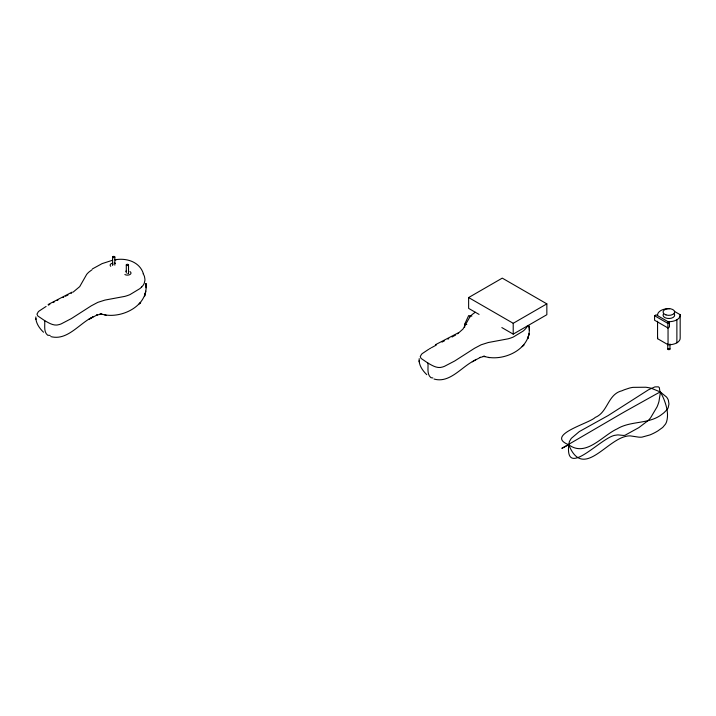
<?xml version="1.0" encoding="UTF-8"?>
<svg xmlns="http://www.w3.org/2000/svg" width="716" height="716" viewBox="0 0 716 716"><rect width="100%" height="100%" fill="white"/><g stroke="black" fill="none" stroke-linecap="round" stroke-linejoin="round"><path stroke-width="1.07" d="M46.084 306.457L39.147 311.03A20.281 11.716 0 0 0 38.27 311.818L36.963 314.163L37.823 315.98L44.687 320.634C45.144 325.395 43.39 331.857 47.677 335.222L50.174 335.437M428.651 349.319L422.413 353.48A20.281 11.716 0 0 0 421.536 354.268L420.229 356.613L421.089 358.43L427.953 363.084C428.41 367.836 426.655 374.307 430.942 377.672L432.858 377.95M146.046 287.769L145.858 283.5C149.286 306.269 119.921 320.079 100.849 313.877L101.896 314.154L99.891 314.002L101.627 314.064L96.687 315.103L97.242 314.87L89.008 319.282L92.964 316.911C79.422 323.193 67.474 341.076 50.782 336.592M529.187 326.791C531.836 349.166 502.9 362.403 484.114 356.326L485.153 356.604L483.157 356.452L483.998 356.416L479.953 357.544L480.508 357.32L472.274 361.732L476.221 359.36M35.836 316.928C35.603 322.907 39.389 328.241 43.524 332.224M419.2 358.671C418.484 364.892 422.538 370.548 426.781 374.665M145.599 292.244L144.578 296.191L145.796 291.135M528.856 334.694L527.844 338.641L529.061 333.584M464.666 327.275L464.666 324.223L468.676 315.586L471.88 316.087M469.929 316.866L462.983 329.065L457.569 333.844M141.643 287.018L142.914 285.568A22.277 12.861 0 0 0 144.247 283.25L144.874 280.556A32.318 18.661 0 0 0 144.918 279.186L144.471 276.564A26.59 15.349 0 0 0 143.084 273.727M138.877 304.219L140.694 302.492L139.924 303.226M522.143 346.669L523.96 344.942L523.181 345.676M91.952 269.807L89.178 271.856A31.218 18.025 0 0 0 86.663 274.416L79.718 286.615L73.05 292.182M475.218 312.257L472.444 314.306A31.218 18.025 0 0 0 469.929 316.866M472.721 361.464C460.853 367.845 449.218 383.445 434.039 379.041M92.4 268.921L102.137 263.604L112.573 260.239M458.106 332.931L435.444 344.718M454.982 335.41L455.662 335.025M479.067 314.413L468.631 308.39L468.631 297.552L502.265 278.13L546.845 303.87L546.845 314.709L513.211 334.13L501.827 327.561M468.631 297.552L513.211 323.292L546.845 303.87M654.585 315.729L656.151 314.825L669.451 322.504L669.451 327.015L667.885 327.919L654.585 320.249L654.585 315.729L667.885 323.408L669.451 322.504M429.34 348.907L430.835 348.057M71.018 293.363L71.716 292.969M48.133 304.524L72.101 292.119M48.312 305.186L49.878 304.318M431.578 347.636L436.339 345.04M453.559 336.207L454.284 335.813M452.056 337.012L452.816 336.601M53.082 302.591L54.3 301.946M67.197 295.386L68.002 294.965M57.164 300.46L57.969 300.04M442.041 342.078L442.837 341.675M65.514 296.236L66.364 295.806M443.625 341.281L444.394 340.888M62.838 297.579L63.751 297.122M447.912 339.124L448.78 338.686M116.305 259.693L114.99 259.819C126.052 257.697 139.369 261.617 143.236 273.252M464.666 324.223L466.805 324.554M104.608 314.888L106.147 315.21M488.402 357.445L489.413 357.66M427.953 363.084C432.294 365.536 437.243 368.785 442.443 367.031A17.802 10.275 0 0 0 444.573 366.27L454.705 360.989L474.502 348.298L481.098 344.808L488.205 342.534L507.993 338.847A31.522 18.195 0 0 0 513.238 337.066L523.029 331.15A39.586 22.858 0 0 0 524.909 329.467L526.179 328.017A22.277 12.861 0 0 0 527.513 325.699M44.687 320.634C49.028 323.086 53.986 326.335 59.177 324.581A17.802 10.275 0 0 0 61.308 323.829L71.448 318.539L91.236 305.848L97.832 302.358L104.939 300.085L124.736 296.397A31.522 18.195 0 0 0 129.972 294.616L139.763 288.7A39.586 22.858 0 0 0 141.643 287.018M674.445 311.388L680.173 314.691L680.173 337.728A11.34 6.542 0 0 1 668.046 344.727L657.557 338.668L657.557 321.242M419.191 361.857L419.084 360.846M35.934 319.408L35.827 318.396M529.213 327.123L529.124 325.95L529.312 330.219M145.858 283.5L146.019 285.568M676.88 319.792L676.88 342.821M669.97 343.957L669.97 349.032M668.046 322.54L668.046 321.69A11.34 6.542 0 0 0 680.173 314.691M668.046 327.364L668.046 344.727M667.885 323.408L667.885 327.919M667.76 343.957L667.76 349.032M513.211 323.292L513.211 334.13M128.513 264.929L128.513 273.056M126.302 264.929L126.302 273.056M114.829 257.026A1.11 0.635 0 0 1 113.164 257.572A1.11 0.635 0 0 1 113.164 256.471A1.11 0.635 0 0 1 114.829 257.026L114.829 265.153M112.609 257.026L112.609 265.153M669.397 348.477A1.11 0.635 0 0 1 669.693 349.453A1.11 0.635 0 0 1 667.965 349.408A1.11 0.635 0 0 1 668.422 348.45M674.195 313.832A5.809 3.356 0 0 1 669.156 318.513A5.809 3.356 0 0 1 663.329 314.145M657.557 315.631A11.34 6.542 0 0 1 669.675 308.632M657.557 338.668A11.34 6.542 0 0 1 657.655 337.2M128.459 272.859A1.11 0.635 0 0 1 127.743 273.664M129.945 271.588A3.598 2.076 0 0 1 129.945 274.523A3.598 2.076 0 0 1 124.861 274.523M125.658 271.239A3.598 2.076 0 0 1 126.311 271.078M112.663 264.956A1.11 0.635 0 0 1 113.092 264.625M110.756 266.325A3.598 2.076 0 0 1 112.627 263.175M114.086 263.085A3.598 2.076 0 0 1 115.464 263.336M568.746 444.77C564.96 480.069 602.487 435.579 616.02 435.176A23.476 13.559 -60 0 1 617.98 434.898L623.502 435.435A11.912 6.883 -60 0 0 625.086 435.221L638.86 427.622L648.222 420.498A21.185 12.235 -60 0 0 650.602 417.804L657.073 406.84A26.528 15.313 -60 0 0 658.98 401.39L660.215 393.612L659.355 387.741A7.348 4.242 -60 0 0 658.335 386.846L654.916 386.891L648.499 389.781L608.17 415.549L579.333 431.56L571.305 438.362L569.435 441.468L568.746 444.77C583.039 480.293 606.3 439.481 627.082 436.116A22.608 18.455 58 0 1 630.357 435.892L638.43 437.1A22.223 18.142 58 0 0 642.001 437.127L649.949 434.925A83.879 68.468 58 0 0 657.753 430.987L662.712 427.434L665.45 424.167A16.871 13.774 58 0 0 666.605 421.67C668.842 414.152 666.605 406.115 663.839 399.045A46.871 38.261 58 0 0 660.259 391.929L651.426 388.314A26.528 15.313 0 0 0 645.76 387.24L633.025 387.356A22.268 12.861 0 0 0 629.48 388.063L624.477 389.71A56.322 32.515 0 0 0 621.891 390.793C607.651 394.248 608 412.273 595.211 417.419C589.51 423.407 544.455 435.095 568.746 444.77C585.93 457.524 602.353 435.57 617.21 428.848C631.02 420.408 649.305 424.561 662.228 414.081A56.322 32.515 0 0 0 664.117 412.595L666.963 409.704A22.268 12.861 0 0 0 668.189 407.655L668.968 404.021L668.395 400.307A26.528 15.313 0 0 0 666.524 397.031L660.259 391.929A46.871 0.779 -29.3 0 0 655.731 394.364L624.522 411.798A83.879 1.396 -29.3 0 0 617.228 416.023L561.827 448.359L568.746 444.77M484.884 356.514L483.828 356.353L484.884 356.514M665.961 314.906A5.809 3.356 0 0 0 674.669 312.006A5.809 3.356 0 0 0 665.961 309.097A5.809 3.356 0 0 0 665.961 314.906M126.759 265.439A1.11 0.635 0 0 0 128.504 264.992A1.11 0.635 0 0 0 126.956 264.347A1.11 0.635 0 0 0 126.759 265.439"/></g></svg>
